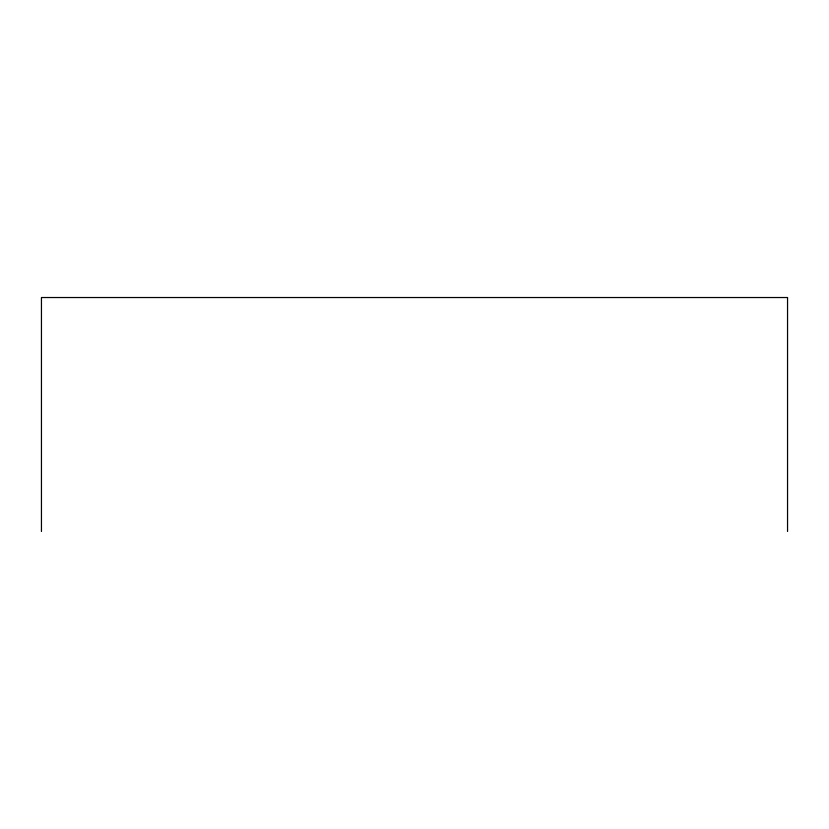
<?xml version="1.0" encoding="UTF-8"?>
<svg xmlns="http://www.w3.org/2000/svg" width="829" height="829" viewBox="0 0 829 829"><rect width="100%" height="100%" fill="white"/><g stroke="black" fill="none" stroke-linecap="round" stroke-linejoin="round"><path stroke-width="1.24" d="M787.55 531.472L787.55 297.528L41.45 297.528L41.45 531.472"/></g></svg>
